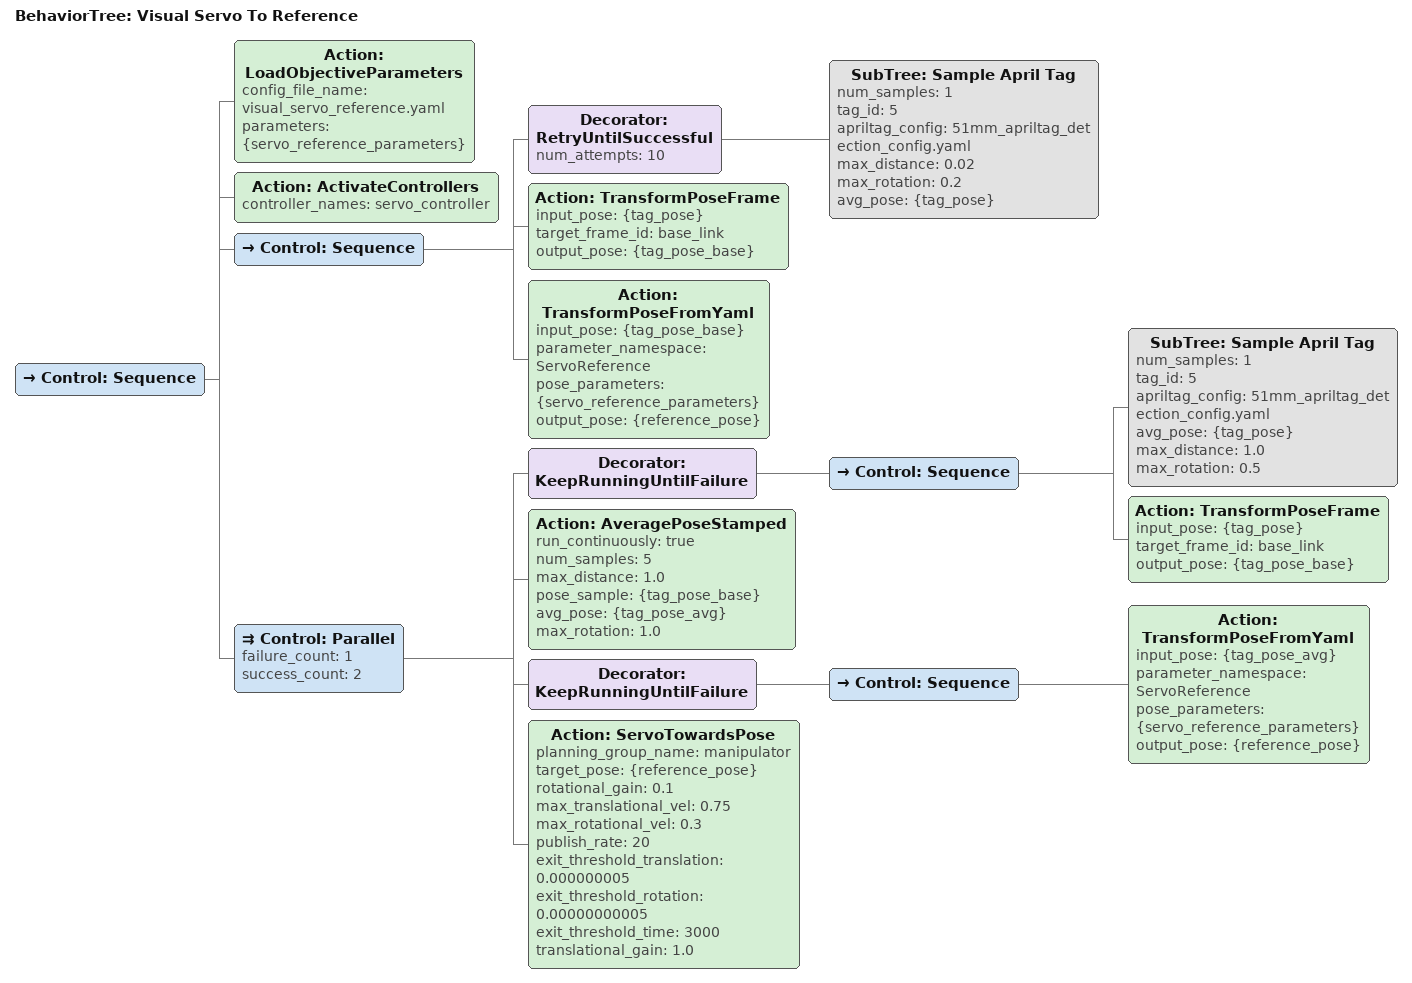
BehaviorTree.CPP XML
<?xml version='1.0' encoding='UTF-8'?>
<root BTCPP_format="4" main_tree_to_execute="Visual Servo To Reference">
  <BehaviorTree ID="Visual Servo To Reference" _description="Move in closed loop to a pose relative to an AprilTag" _hardcoded="false">
    <Control ID="Sequence">
      <Action ID="LoadObjectiveParameters" config_file_name="visual_servo_reference.yaml" parameters="{servo_reference_parameters}"/>
      <Action ID="ActivateControllers" controller_names="servo_controller"/>
      <Control ID="Sequence">
        <Decorator ID="RetryUntilSuccessful" num_attempts="10">
          <SubTree ID="Sample April Tag" num_samples="1" tag_id="5" apriltag_config="51mm_apriltag_detection_config.yaml" max_distance="0.02" max_rotation="0.2" avg_pose="{tag_pose}"/>
        </Decorator>
        <Action ID="TransformPoseFrame" input_pose="{tag_pose}" target_frame_id="base_link" output_pose="{tag_pose_base}"/>
        <Action ID="TransformPoseFromYaml" input_pose="{tag_pose_base}" parameter_namespace="ServoReference" pose_parameters="{servo_reference_parameters}" output_pose="{reference_pose}"/>
      </Control>
      <Control ID="Parallel" failure_count="1" success_count="2">
        <Decorator ID="KeepRunningUntilFailure">
          <Control ID="Sequence">
            <SubTree ID="Sample April Tag" num_samples="1" tag_id="5" apriltag_config="51mm_apriltag_detection_config.yaml" avg_pose="{tag_pose}" max_distance="1.0" max_rotation="0.5"/>
            <Action ID="TransformPoseFrame" input_pose="{tag_pose}" target_frame_id="base_link" output_pose="{tag_pose_base}"/>
          </Control>
        </Decorator>
        <Action ID="AveragePoseStamped" run_continuously="true" num_samples="5" max_distance="1.0" pose_sample="{tag_pose_base}" avg_pose="{tag_pose_avg}" max_rotation="1.0"/>
        <Decorator ID="KeepRunningUntilFailure">
          <Control ID="Sequence">
            <Action ID="TransformPoseFromYaml" input_pose="{tag_pose_avg}" parameter_namespace="ServoReference" pose_parameters="{servo_reference_parameters}" output_pose="{reference_pose}"/>
          </Control>
        </Decorator>
        <Action ID="ServoTowardsPose" planning_group_name="manipulator" target_pose="{reference_pose}" rotational_gain="0.1" max_translational_vel="0.75" max_rotational_vel="0.3" publish_rate="20" exit_threshold_translation="0.000000005" exit_threshold_rotation="0.00000000005" exit_threshold_time="3000" translational_gain="1.0"/>
      </Control>
    </Control>
  </BehaviorTree>
</root>
